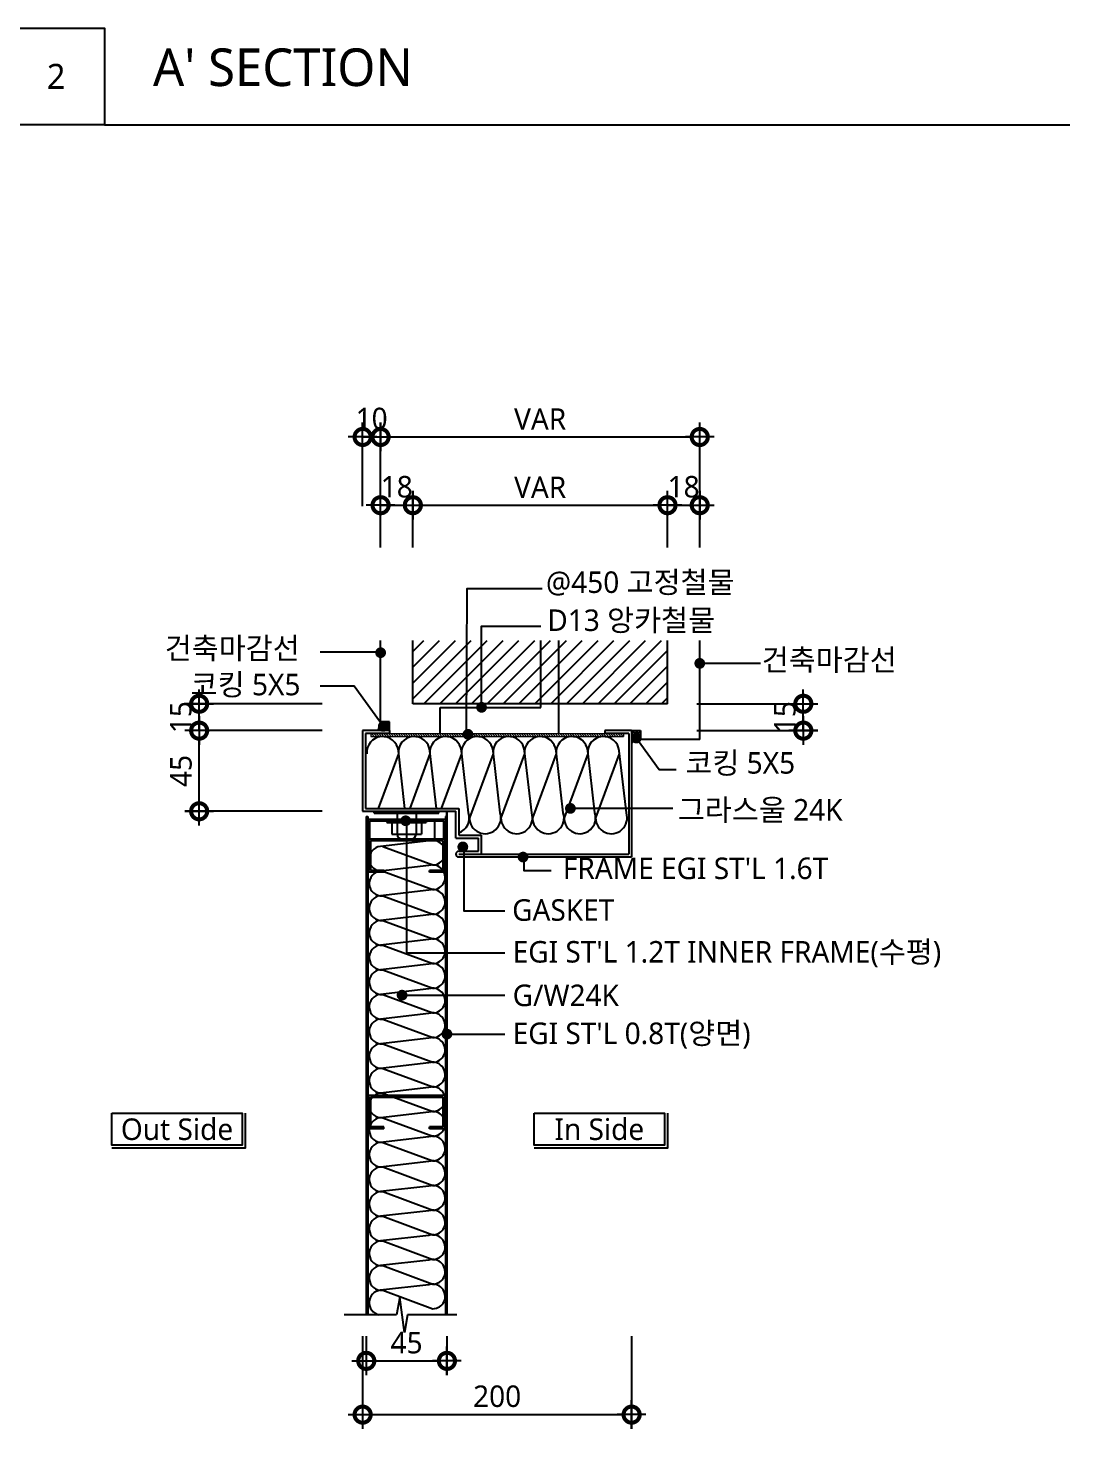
# Model space of a CAD drawing. Extents: x 930 to 96951, y 420 to 531574.
# Drawn here: x 11765 to 14670, y 7551 to 11460 of the extents above; entities that cross this region are included whole.
import ezdxf
from ezdxf.enums import TextEntityAlignment as Align

# ---------------------------------------------------------------- set-up
doc = ezdxf.new("R2010")
doc.units = 0
doc.header["$LTSCALE"] = 200
doc.header["$MEASUREMENT"] = 0
doc.header["$PDMODE"] = 3
doc.header["$PDSIZE"] = -1
doc.linetypes.add('HID', pattern=[2.3, 1.5, -0.8])
doc.layers.get('0').update_dxf_attribs({"linetype": 'CONTINUOUS'})
doc.layers.get('Defpoints').update_dxf_attribs({"color": 137, "linetype": 'CONTINUOUS'})
for name, color, linetype in [('01TEX', 3, 'CONTINUOUS'), ('7ELE', 7, 'CONTINUOUS'), ('AA-DW', 4, 'CONTINUOUS'), ('DIM', 7, 'CONTINUOUS'), ('DOOR', 6, 'CONTINUOUS'), ('FIN(마감)', 6, 'CONTINUOUS'), ('FORM', 7, 'CONTINUOUS'), ('FP-HATC', 6, 'CONTINUOUS'), ('FRAME', 7, 'CONTINUOUS'), ('INSULATION(단열)', 8, 'CONTINUOUS'), ('SYM-LEAD', 6, 'CONTINUOUS'), ('TEXT', 3, 'CONTINUOUS')]:
    doc.layers.add(name, color=color, linetype=linetype)
doc.styles.add('GAUN', font='malgun.ttf')
doc.styles.add('맑은고딕', font='malgun.ttf')
doc.styles.add('스타일1', font='malgun.ttf')
doc.dimstyles.new('CJA-60', dxfattribs={"dimscale": 60, "dimtxt": 3, "dimasz": 1, "dimexe": 2, "dimexo": 3, "dimgap": 1, "dimtad": 1, "dimdec": 0, "dimzin": 1, "dimdsep": 46, "dimlunit": 6, "dimtxsty": '스타일1', "dimblk": 'GAUN-DOT', "dimcen": -2, "dimdle": 2, "dimclrd": 256, "dimclre": 256, "dimclrt": 3, "dimadec": 0, "dimazin": 0, "dimtfac": 1, "dimtdec": 0, "dimtix": 1, "dimtmove": 2, "dimatfit": 3, "dimldrblk": 'DOTSMALL', "dimfxl": 1, "dimtolj": 1, "dimtzin": 1, "dimarcsym": 0})

# ---------------------------------------------------------------- blocks, each defined once
blk = doc.blocks.new('*X9')
at = {"color": 0}
for p, q in [((237.52, 564.56), (270.12, 597.15)), ((237.52, 573.4), (261.28, 597.15)), ((237.52, 582.24), (252.44, 597.15)), ((237.52, 591.07), (243.6, 597.15)), ((243.66, 561.85), (278.96, 597.15)), ((252.49, 561.85), (287.79, 597.15)), ((261.33, 561.85), (296.63, 597.15)), ((270.17, 561.85), (305.47, 597.15)), ((279.01, 561.85), (314.31, 597.15)), ((287.85, 561.85), (323.15, 597.15)), ((296.69, 561.85), (331.99, 597.15)), ((305.53, 561.85), (340.83, 597.15)), ((314.37, 561.85), (349.67, 597.15)), ((323.21, 561.85), (358.51, 597.15)), ((332.04, 561.85), (367.34, 597.15)), ((340.88, 561.85), (376.18, 597.15)), ((349.72, 561.85), (379.52, 591.65)), ((358.56, 561.85), (379.52, 582.81)), ((367.4, 561.85), (379.52, 573.98)), ((376.24, 561.85), (379.52, 565.14))]:
    blk.add_line(p, q, dxfattribs=at)
blk = doc.blocks.new('*X8')
at = {"color": 0}
for p, q in [((50.01, 769.49), (54.43, 773.91)), ((50.01, 771.26), (52.66, 773.91)), ((50.01, 773.03), (50.89, 773.91)), ((55.01, 768.77), (50.01, 773.77)), ((54.51, 767.5), (50.01, 772)), ((51.58, 768.66), (50.01, 770.23)), ((51.06, 768.77), (55.01, 772.73)), ((55.01, 770.53), (51.64, 773.91)), ((52.47, 768.41), (55.01, 770.96)), ((55.01, 772.3), (53.4, 773.91)), ((53.73, 767.91), (55.01, 769.19)), ((54.87, 767.28), (55.01, 767.42))]:
    blk.add_line(p, q, dxfattribs=at)
blk = doc.blocks.new('GAUN-DOT')
at = {"linetype": 'ByBlock'}
for p, q in [((0, -2), (0, 2)), ((2, 0), (-2, 0))]:
    blk.add_line(p, q, dxfattribs=at)
at = {"const_width": 2.25}
blk.add_lwpolyline([(0, 0.28125, 1), (0, -0.28125, 1)], format="xyb", close=True, dxfattribs=at)
blk = doc.blocks.new('*D31')
at = {"layer": 'Defpoints', "color": 0, "transparency": 16777216}
for p in [(12747.7, 10318.9), (12697.7, 10065.8), (12747.7, 10065.8)]:
    blk.add_point(p, dxfattribs=at)
at = {"layer": 'DIM', "lineweight": -2, "transparency": 16777216}
for p, q in [((12697.7, 10125.8), (12697.7, 10358.9)), ((12747.7, 10125.8), (12747.7, 10358.9)), ((12677.7, 10318.9), (12657.7, 10318.9)), ((12697.7, 10318.9), (12747.7, 10318.9)), ((12767.7, 10318.9), (12787.7, 10318.9))]:
    blk.add_line(p, q, dxfattribs=at)
at = {"layer": 'DIM', "lineweight": -2, "transparency": 16777216, "xscale": 20, "yscale": 20, "zscale": 20}
blk.add_blockref('GAUN-DOT', (12697.7, 10318.9), dxfattribs=at)
at = {"layer": 'DIM', "lineweight": -2, "transparency": 16777216, "xscale": 20, "yscale": 20, "zscale": 20, "rotation": 180}
blk.add_blockref('GAUN-DOT', (12747.7, 10318.9), dxfattribs=at)
at = {"layer": 'DIM', "color": 3, "transparency": 16777216, "insert": (12722.7, 10370.1), "char_height": 60, "attachment_point": 5, "style": '스타일1'}
blk.add_mtext('\\A1;10', dxfattribs=at)
blk = doc.blocks.new('_DotSmall')
at = {"layer": 'DIM'}
h = blk.add_hatch(color=256, dxfattribs=at)
edge = h.paths.add_edge_path()
edge.add_arc((0, 0), 0.2, 0, 360)
at = {"layer": 'DIM', "linetype": 'ByBlock'}
blk.add_circle((0, 0), 0.2, dxfattribs=at)
blk = doc.blocks.new('*D32')
at = {"layer": 'Defpoints', "color": 0, "transparency": 16777216}
for p in [(13547.7, 10128.5), (12837.7, 9950.4), (13547.7, 9950.4)]:
    blk.add_point(p, dxfattribs=at)
at = {"layer": 'DIM', "lineweight": -2, "transparency": 16777216}
for p, q in [((12837.7, 10010.4), (12837.7, 10168.5)), ((13547.7, 10010.4), (13547.7, 10168.5)), ((12857.7, 10128.5), (13527.7, 10128.5))]:
    blk.add_line(p, q, dxfattribs=at)
at = {"layer": 'DIM', "lineweight": -2, "transparency": 16777216, "xscale": 20, "yscale": 20, "zscale": 20, "rotation": 180}
blk.add_blockref('GAUN-DOT', (12837.7, 10128.5), dxfattribs=at)
at = {"layer": 'DIM', "lineweight": -2, "transparency": 16777216, "xscale": 20, "yscale": 20, "zscale": 20}
blk.add_blockref('GAUN-DOT', (13547.7, 10128.5), dxfattribs=at)
at = {"layer": 'DIM', "color": 3, "transparency": 16777216, "insert": (13192.7, 10178.5), "char_height": 60, "attachment_point": 5, "style": '스타일1'}
blk.add_mtext('\\A1;VAR', dxfattribs=at)
blk = doc.blocks.new('*D33')
at = {"layer": 'Defpoints', "color": 0, "transparency": 16777216}
for p in [(13637.7, 10128.5), (13547.7, 9950.4), (13637.7, 9950.4)]:
    blk.add_point(p, dxfattribs=at)
at = {"layer": 'DIM', "lineweight": -2, "transparency": 16777216}
for p, q in [((13547.7, 10010.4), (13547.7, 10168.5)), ((13637.7, 10010.4), (13637.7, 10168.5)), ((13527.7, 10128.5), (13507.7, 10128.5)), ((13547.7, 10128.5), (13637.7, 10128.5)), ((13657.7, 10128.5), (13677.7, 10128.5))]:
    blk.add_line(p, q, dxfattribs=at)
at = {"layer": 'DIM', "lineweight": -2, "transparency": 16777216, "xscale": 20, "yscale": 20, "zscale": 20}
blk.add_blockref('GAUN-DOT', (13547.7, 10128.5), dxfattribs=at)
at = {"layer": 'DIM', "lineweight": -2, "transparency": 16777216, "xscale": 20, "yscale": 20, "zscale": 20, "rotation": 180}
blk.add_blockref('GAUN-DOT', (13637.7, 10128.5), dxfattribs=at)
at = {"layer": 'DIM', "color": 3, "transparency": 16777216, "insert": (13592.7, 10179.7), "char_height": 60, "attachment_point": 5, "style": '스타일1'}
blk.add_mtext('\\A1;18', dxfattribs=at)
blk = doc.blocks.new('*D34')
at = {"layer": 'Defpoints', "color": 0, "transparency": 16777216}
for p in [(13637.7, 10318.9), (12747.7, 10065.8), (13637.7, 10065.8)]:
    blk.add_point(p, dxfattribs=at)
at = {"layer": 'DIM', "lineweight": -2, "transparency": 16777216}
for p, q in [((12747.7, 10125.8), (12747.7, 10358.9)), ((13637.7, 10125.8), (13637.7, 10358.9)), ((12767.7, 10318.9), (13617.7, 10318.9))]:
    blk.add_line(p, q, dxfattribs=at)
at = {"layer": 'DIM', "lineweight": -2, "transparency": 16777216, "xscale": 20, "yscale": 20, "zscale": 20, "rotation": 180}
blk.add_blockref('GAUN-DOT', (12747.7, 10318.9), dxfattribs=at)
at = {"layer": 'DIM', "lineweight": -2, "transparency": 16777216, "xscale": 20, "yscale": 20, "zscale": 20}
blk.add_blockref('GAUN-DOT', (13637.7, 10318.9), dxfattribs=at)
at = {"layer": 'DIM', "color": 3, "transparency": 16777216, "insert": (13192.7, 10368.9), "char_height": 60, "attachment_point": 5, "style": '스타일1'}
blk.add_mtext('\\A1;VAR', dxfattribs=at)
blk = doc.blocks.new('*D35')
at = {"layer": 'Defpoints', "color": 0, "transparency": 16777216}
for p in [(12241.8, 9574.5), (12644.9, 9574.5), (12644.9, 9499.5)]:
    blk.add_point(p, dxfattribs=at)
at = {"layer": 'DIM', "lineweight": -2, "transparency": 16777216}
for p, q in [((12241.8, 9594.5), (12241.8, 9614.5)), ((12584.9, 9574.5), (12201.8, 9574.5)), ((12241.8, 9499.5), (12241.8, 9574.5)), ((12584.9, 9499.5), (12201.8, 9499.5)), ((12241.8, 9479.5), (12241.8, 9459.5))]:
    blk.add_line(p, q, dxfattribs=at)
at = {"layer": 'DIM', "lineweight": -2, "transparency": 16777216, "xscale": 20, "yscale": 20, "zscale": 20}
for p, rotation in [((12241.8, 9574.5), 270), ((12241.8, 9499.5), 90)]:
    blk.add_blockref('GAUN-DOT', p, dxfattribs=dict(at, rotation=rotation))
at = {"layer": 'DIM', "color": 3, "transparency": 16777216, "insert": (12190.7, 9537), "char_height": 60, "attachment_point": 5, "rotation": 90, "style": '스타일1'}
blk.add_mtext('\\A1;15', dxfattribs=at)
blk = doc.blocks.new('*D36')
at = {"layer": 'Defpoints', "color": 0, "transparency": 16777216}
for p in [(12241.8, 9499.5), (12644.9, 9499.5), (12644.9, 9274.5)]:
    blk.add_point(p, dxfattribs=at)
at = {"layer": 'DIM', "lineweight": -2, "transparency": 16777216}
for p, q in [((12584.9, 9499.5), (12201.8, 9499.5)), ((12241.8, 9294.5), (12241.8, 9479.5)), ((12584.9, 9274.5), (12201.8, 9274.5))]:
    blk.add_line(p, q, dxfattribs=at)
at = {"layer": 'DIM', "lineweight": -2, "transparency": 16777216, "xscale": 20, "yscale": 20, "zscale": 20}
for p, rotation in [((12241.8, 9499.5), 90), ((12241.8, 9274.5), 270)]:
    blk.add_blockref('GAUN-DOT', p, dxfattribs=dict(at, rotation=rotation))
at = {"layer": 'DIM', "color": 3, "transparency": 16777216, "insert": (12191.3, 9387), "char_height": 60, "attachment_point": 5, "rotation": 90, "style": '스타일1'}
blk.add_mtext('\\A1;45', dxfattribs=at)
blk = doc.blocks.new('*D37')
at = {"layer": 'Defpoints', "color": 0, "transparency": 16777216}
for p in [(13569.5, 9574.5), (13926.5, 9574.5), (13569.5, 9499.5)]:
    blk.add_point(p, dxfattribs=at)
at = {"layer": 'DIM', "lineweight": -2, "transparency": 16777216}
for p, q in [((13926.5, 9594.5), (13926.5, 9614.5)), ((13629.5, 9574.5), (13966.5, 9574.5)), ((13926.5, 9499.5), (13926.5, 9574.5)), ((13629.5, 9499.5), (13966.5, 9499.5)), ((13926.5, 9479.5), (13926.5, 9459.5))]:
    blk.add_line(p, q, dxfattribs=at)
at = {"layer": 'DIM', "lineweight": -2, "transparency": 16777216, "xscale": 20, "yscale": 20, "zscale": 20}
for p, rotation in [((13926.5, 9574.5), 270), ((13926.5, 9499.5), 90)]:
    blk.add_blockref('GAUN-DOT', p, dxfattribs=dict(at, rotation=rotation))
at = {"layer": 'DIM', "color": 3, "transparency": 16777216, "insert": (13875.3, 9537), "char_height": 60, "attachment_point": 5, "rotation": 90, "style": '스타일1'}
blk.add_mtext('\\A1;15', dxfattribs=at)
blk = doc.blocks.new('*D38')
at = {"layer": 'Defpoints', "color": 0, "transparency": 16777216}
for p in [(12837.7, 10128.5), (12747.7, 9950.4), (12837.7, 9950.4)]:
    blk.add_point(p, dxfattribs=at)
at = {"layer": 'DIM', "lineweight": -2, "transparency": 16777216}
for p, q in [((12747.7, 10010.4), (12747.7, 10168.5)), ((12837.7, 10010.4), (12837.7, 10168.5)), ((12727.7, 10128.5), (12707.7, 10128.5)), ((12747.7, 10128.5), (12837.7, 10128.5)), ((12857.7, 10128.5), (12877.7, 10128.5))]:
    blk.add_line(p, q, dxfattribs=at)
at = {"layer": 'DIM', "lineweight": -2, "transparency": 16777216, "xscale": 20, "yscale": 20, "zscale": 20}
blk.add_blockref('GAUN-DOT', (12747.7, 10128.5), dxfattribs=at)
at = {"layer": 'DIM', "lineweight": -2, "transparency": 16777216, "xscale": 20, "yscale": 20, "zscale": 20, "rotation": 180}
blk.add_blockref('GAUN-DOT', (12837.7, 10128.5), dxfattribs=at)
at = {"layer": 'DIM', "color": 3, "transparency": 16777216, "insert": (12792.7, 10179.7), "char_height": 60, "attachment_point": 5, "style": '스타일1'}
blk.add_mtext('\\A1;18', dxfattribs=at)
blk = doc.blocks.new('*D39')
at = {"layer": 'Defpoints', "color": 0, "transparency": 16777216}
for p in [(12707.7, 7869.7), (12932.7, 7869.7), (12932.7, 7741)]:
    blk.add_point(p, dxfattribs=at)
at = {"layer": 'DIM', "lineweight": -2, "transparency": 16777216}
for p, q in [((12707.7, 7809.7), (12707.7, 7701)), ((12932.7, 7809.7), (12932.7, 7701)), ((12727.7, 7741), (12912.7, 7741))]:
    blk.add_line(p, q, dxfattribs=at)
at = {"layer": 'DIM', "lineweight": -2, "transparency": 16777216, "xscale": 20, "yscale": 20, "zscale": 20, "rotation": 180}
blk.add_blockref('GAUN-DOT', (12707.7, 7741), dxfattribs=at)
at = {"layer": 'DIM', "lineweight": -2, "transparency": 16777216, "xscale": 20, "yscale": 20, "zscale": 20}
blk.add_blockref('GAUN-DOT', (12932.7, 7741), dxfattribs=at)
at = {"layer": 'DIM', "color": 3, "transparency": 16777216, "insert": (12820.2, 7791.5), "char_height": 60, "attachment_point": 5, "style": '스타일1'}
blk.add_mtext('\\A1;45', dxfattribs=at)
blk = doc.blocks.new('*D40')
at = {"layer": 'Defpoints', "color": 0, "transparency": 16777216}
for p in [(12697.7, 7869.7), (13447.7, 7869.7), (13447.7, 7591)]:
    blk.add_point(p, dxfattribs=at)
at = {"layer": 'DIM', "lineweight": -2, "transparency": 16777216}
for p, q in [((12697.7, 7809.7), (12697.7, 7551)), ((13447.7, 7809.7), (13447.7, 7551)), ((12717.7, 7591), (13427.7, 7591))]:
    blk.add_line(p, q, dxfattribs=at)
at = {"layer": 'DIM', "lineweight": -2, "transparency": 16777216, "xscale": 20, "yscale": 20, "zscale": 20, "rotation": 180}
blk.add_blockref('GAUN-DOT', (12697.7, 7591), dxfattribs=at)
at = {"layer": 'DIM', "lineweight": -2, "transparency": 16777216, "xscale": 20, "yscale": 20, "zscale": 20}
blk.add_blockref('GAUN-DOT', (13447.7, 7591), dxfattribs=at)
at = {"layer": 'DIM', "color": 3, "transparency": 16777216, "insert": (13072.7, 7642), "char_height": 60, "attachment_point": 5, "style": '스타일1'}
blk.add_mtext('\\A1;200', dxfattribs=at)

msp = doc.modelspace()

# ---------------------------------------------------------------- hatches: boundary and pattern name
at = {"lineweight": 5}
h = msp.add_hatch(dxfattribs=at)
h.set_pattern_fill('ANSI31', color=251, scale=1.5, angle=-90)
h.set_pattern_definition([(315, (78176.732, 108059.1354), (3.36759605, 3.36759605), [])])
h.paths.add_polyline_path([(12720.724, 9491.533), (12720.724, 9483.533), (13424.724, 9483.533), (13424.724, 9491.533)])

# ---------------------------------------------------------------- linework, layer by layer
at = {"linetype": 'HID'}
for p, q in [((13194.89, 9564.533), (13194.89, 9751.036)), ((13244.89, 9491.533), (13244.89, 9751.036)), ((12914.248, 9491.533), (12914.248, 9564.533)), ((12914.248, 9564.533), (13194.89, 9564.533))]:
    msp.add_line(p, q, dxfattribs=at)
at = {"color": 2}
for q in [(13547.726, 9751.036), (12837.726, 9574.533)]:
    msp.add_line((13547.726, 9574.533), q, dxfattribs=at)
at = {"color": 251, "lineweight": 5}
for p, q in [((12720.724, 9491.533), (13424.724, 9491.533)), ((12720.724, 9491.533), (12720.724, 9483.533)), ((12720.724, 9483.533), (13424.724, 9483.533)), ((13424.724, 9491.533), (13424.724, 9483.533))]:
    msp.add_line(p, q, dxfattribs=at)
at = {"color": 252}
for p, q in [((12932.725, 9274.533), (12932.725, 9199.533)), ((12932.725, 9199.533), (12932.725, 9274.533))]:
    msp.add_line(p, q, dxfattribs=at)
at = {"color": 30}
for p, q in [((12716.726, 9247.972), (12716.726, 9197.97)), ((12898.726, 9197.97), (12898.726, 9247.972))]:
    msp.add_line(p, q, dxfattribs=at)
at = {"color": 3}
msp.add_line((12932.726, 9259.533), (12928.726, 9259.533), dxfattribs=at)
for p, q in [((12801.158, 7918.916), (12792.475, 7869.676)), ((12814.294, 7820.435), (12801.158, 7918.916)), ((12792.475, 7869.676), (12646.005, 7869.676)), ((12822.976, 7869.676), (12814.294, 7820.435)), ((12960.384, 7869.676), (12822.976, 7869.676))]:
    msp.add_line(p, q)
at = {"layer": '7ELE', "color": 2}
msp.add_line((12837.726, 9574.533), (12837.726, 9751.036), dxfattribs=at)
at = {"layer": '7ELE', "color": 4}
for p, q in [((12772.726, 9524.533), (12747.726, 9524.533)), ((12772.726, 9499.533), (12772.726, 9524.533)), ((13447.726, 9499.533), (13472.726, 9499.533)), ((13472.726, 9499.533), (13472.726, 9474.533))]:
    msp.add_line(p, q, dxfattribs=at)
at = {"layer": 'AA-DW', "color": 4}
for points in [[(11998.078, 8431.962), (12362, 8431.962), (12362, 8342.809), (11998.078, 8342.809)], [(13175.619, 8431.962), (13539.541, 8431.962), (13539.541, 8342.809), (13175.619, 8342.809)]]:
    msp.add_lwpolyline(points, close=True, dxfattribs=at)
for points in [[(12370, 8431.962), (12370, 8334.809), (11998.078, 8334.809)], [(13547.541, 8431.962), (13547.541, 8334.809), (13175.619, 8334.809)]]:
    msp.add_lwpolyline(points, dxfattribs=at)
at = {"layer": 'DOOR', "color": 6}
for p, q in [((12707.726, 9259.533), (12707.726, 7869.676)), ((12707.726, 9259.533), (12711.726, 9259.533)), ((12707.726, 9259.533), (12711.726, 9259.533)), ((12711.726, 9259.533), (12711.726, 7869.676)), ((12928.726, 9259.533), (12928.726, 7869.676)), ((12932.726, 9259.533), (12928.726, 9259.533)), ((12932.726, 9259.533), (12932.726, 7869.676))]:
    msp.add_line(p, q, dxfattribs=at)
at = {"layer": 'FIN(마감)'}
for p, q in [((12747.726, 9524.533), (12747.726, 9751.036)), ((13637.726, 9474.533), (13637.726, 9751.036)), ((13637.726, 9474.533), (13472.726, 9474.533))]:
    msp.add_line(p, q, dxfattribs=at)
msp.add_arc((13477.309, 9420.54), 54.187, 94.851804, 123.089192, dxfattribs=at)
at = {"layer": 'FORM'}
msp.add_line((11977.982, 11190), (14670, 11190), dxfattribs=at)
msp.add_lwpolyline([(11707.982, 11460), (11977.982, 11460), (11977.982, 11190), (11707.982, 11190)], close=True, dxfattribs=at)
at = {"layer": 'FP-HATC'}
for p, q in [((12717.726, 9274.533), (12897.726, 9274.533)), ((12730.226, 9269.533), (12730.226, 9274.533)), ((12730.226, 9269.533), (12910.226, 9269.533)), ((12793.976, 9269.533), (12793.976, 9252.972)), ((12846.476, 9269.533), (12846.476, 9252.972)), ((12910.226, 9269.533), (12910.226, 9274.533)), ((12765.226, 9252.972), (12765.226, 9243.104)), ((12765.226, 9252.972), (12875.226, 9252.972)), ((12765.226, 9243.104), (12875.226, 9243.104)), ((12765.226, 9243.104), (12875.226, 9243.104)), ((12778.976, 9243.104), (12778.976, 9211.059)), ((12793.976, 9252.972), (12793.976, 9211.225)), ((12846.476, 9252.972), (12846.476, 9211.225)), ((12861.476, 9243.104), (12861.476, 9211.059)), ((12875.226, 9252.972), (12875.226, 9243.104)), ((12778.976, 9211.059), (12861.476, 9211.059)), ((12808.976, 9196.225), (12831.476, 9196.225))]:
    msp.add_line(p, q, dxfattribs=at)
for centre, radius, start, end in [((12693.733, 9529.116), 54.187, 326.910808, 355.148196), ((12808.976, 9211.225), 15, 180, 270), ((12831.476, 9211.225), 15, 270, 0)]:
    msp.add_arc(centre, radius, start, end, dxfattribs=at)
at = {"layer": 'FRAME'}
for p, q in [((12772.726, 9499.533), (12697.726, 9499.533)), ((12697.726, 9499.533), (12697.726, 9274.533)), ((12772.726, 9499.533), (12772.726, 9491.533)), ((13447.726, 9499.533), (13372.724, 9499.533)), ((13372.724, 9499.533), (13372.724, 9491.533)), ((13447.726, 9499.533), (13447.726, 9147.042)), ((12772.726, 9491.533), (12705.726, 9491.533)), ((12705.726, 9491.533), (12705.726, 9282.533)), ((13439.726, 9491.533), (13372.724, 9491.533)), ((13439.726, 9491.533), (13439.726, 9155.042)), ((12697.726, 9274.533), (12957.725, 9274.533)), ((12705.726, 9282.533), (12965.725, 9282.533)), ((12957.725, 9199.533), (12957.725, 9274.533)), ((12965.725, 9282.533), (12965.725, 9207.533)), ((12711.726, 9252.972), (12711.726, 9197.97)), ((12711.726, 9252.972), (12928.726, 9252.972)), ((12716.726, 9247.972), (12923.726, 9247.972)), ((12716.726, 9247.972), (12716.726, 9197.97)), ((12923.726, 9197.97), (12923.726, 9247.972)), ((12928.726, 9252.972), (12928.726, 9197.97)), ((12716.726, 9197.97), (12711.726, 9197.97)), ((12714.225, 9197.97), (12714.225, 9104.47)), ((12714.225, 9197.97), (12926.225, 9197.97)), ((12719.225, 9192.97), (12719.225, 9109.47)), ((12719.225, 9192.97), (12921.225, 9192.97)), ((12921.225, 9192.97), (12921.225, 9109.47)), ((12928.726, 9197.97), (12923.726, 9197.97)), ((12926.225, 9197.97), (12926.225, 9104.47)), ((12957.725, 9199.533), (13020.291, 9199.533)), ((12965.725, 9207.533), (13028.291, 9207.533)), ((13020.291, 9163.042), (13020.291, 9199.533)), ((13028.291, 9207.533), (13028.291, 9155.042)), ((12965.725, 9163.042), (13020.291, 9163.042)), ((12965.725, 9155.042), (13439.726, 9155.042)), ((12756.725, 9109.47), (12719.225, 9109.47)), ((12756.725, 9104.47), (12756.725, 9109.47)), ((12921.225, 9109.47), (12883.725, 9109.47)), ((12883.725, 9104.47), (12883.725, 9109.47)), ((12965.725, 9147.042), (13447.726, 9147.042)), ((12756.725, 9104.47), (12714.225, 9104.47)), ((12926.225, 9104.47), (12883.725, 9104.47)), ((12714.225, 8482.215), (12714.225, 8388.715)), ((12714.225, 8482.215), (12926.225, 8482.215)), ((12719.225, 8477.215), (12719.225, 8393.715)), ((12719.225, 8477.215), (12921.225, 8477.215)), ((12921.225, 8477.215), (12921.225, 8393.715)), ((12926.225, 8482.215), (12926.225, 8388.715)), ((12756.725, 8388.715), (12714.225, 8388.715)), ((12756.725, 8393.715), (12719.225, 8393.715)), ((12756.725, 8388.715), (12756.725, 8393.715)), ((12921.225, 8393.715), (12883.725, 8393.715)), ((12883.725, 8388.715), (12883.725, 8393.715)), ((12926.225, 8388.715), (12883.725, 8388.715))]:
    msp.add_line(p, q, dxfattribs=at)
msp.add_arc((12965.725, 9155.042), 8, 90, 270, dxfattribs=at)
at = {"layer": 'INSULATION(단열)'}
for points in [[(12815.539, 9282.533), (12797.192, 9443.061, 0.9956), (12709.194, 9434.804)], [(12903.546, 9282.533), (12885.2, 9443.058, 0.9956), (12797.201, 9434.802), (12797.201, 9434.802), (12740.966, 9282.533)], [(12965.725, 9214.508, 0.40868813), (12993.011, 9269.778), (12973.207, 9443.055, 0.9956), (12885.209, 9434.799), (12885.209, 9434.799), (12828.975, 9282.533)], [(13413.255, 9434.783), (13347.241, 9256.036, 1.1728), (13433.05, 9269.765), (13413.246, 9443.042, 0.9956), (13325.247, 9434.786), (13325.247, 9434.786), (13259.233, 9256.039, 1.1728), (13345.042, 9269.768), (13325.238, 9443.045, 0.9956), (13237.24, 9434.788), (13237.24, 9434.788), (13171.226, 9256.041, 1.1728), (13257.034, 9269.77), (13237.231, 9443.047, 0.9956), (13149.232, 9434.791), (13149.232, 9434.791), (13083.218, 9256.044, 1.1728), (13169.027, 9269.773), (13149.223, 9443.05, 0.9956), (13061.224, 9434.794), (13061.224, 9434.794), (12995.21, 9256.047, 1.1728), (13081.019, 9269.776), (13061.215, 9443.053, 0.9956), (12973.217, 9434.796), (12973.217, 9434.796), (12916.983, 9282.533)], [(12753.575, 9176.469), (12893.323, 9124.858, 1.1728), (12882.589, 9191.945), (12747.118, 9176.462, 0.9956), (12753.573, 9107.663), (12753.573, 9107.663), (12893.321, 9056.052, 1.1728), (12882.587, 9123.139), (12747.116, 9107.656, 0.9956), (12753.571, 9038.857), (12753.571, 9038.857), (12893.319, 8987.246, 1.1728), (12882.585, 9054.333), (12747.114, 9038.85, 0.9956), (12753.569, 8970.051), (12753.569, 8970.051), (12893.317, 8918.44, 1.1728), (12882.583, 8985.527), (12747.112, 8970.044, 0.9956), (12753.567, 8901.245), (12753.567, 8901.245), (12893.315, 8849.634, 1.1728), (12882.581, 8916.721), (12747.11, 8901.238, 0.9956), (12753.565, 8832.439), (12753.565, 8832.439), (12893.313, 8780.828, 1.1728), (12882.579, 8847.915), (12747.108, 8832.432, 0.9956), (12753.563, 8763.633), (12753.563, 8763.633), (12893.311, 8712.022, 1.1728), (12882.577, 8779.109), (12747.106, 8763.626, 0.9956), (12753.561, 8694.827), (12753.561, 8694.827), (12893.309, 8643.216, 1.1728), (12882.575, 8710.303), (12747.104, 8694.82, 0.9956), (12753.559, 8626.021), (12753.559, 8626.021), (12893.306, 8574.41, 1.1728), (12882.573, 8641.497), (12747.102, 8626.014, 0.9956), (12753.557, 8557.215), (12753.557, 8557.215), (12893.304, 8505.604, 1.1728), (12882.571, 8572.691), (12747.1, 8557.208, 0.9956), (12753.555, 8488.409), (12753.555, 8488.409), (12893.302, 8436.798, 1.1728), (12882.569, 8503.885), (12747.098, 8488.402, 0.9956), (12753.553, 8419.603), (12753.553, 8419.603), (12893.3, 8367.992, 1.1728), (12882.567, 8435.079), (12747.096, 8419.596, 0.9956), (12753.551, 8350.797), (12753.551, 8350.797), (12893.298, 8299.186, 1.1728), (12882.565, 8366.273), (12747.094, 8350.79, 0.9956), (12753.548, 8281.991), (12753.548, 8281.991), (12893.296, 8230.38, 1.1728), (12882.563, 8297.467), (12747.091, 8281.984, 0.9956), (12753.546, 8213.185), (12753.546, 8213.185), (12893.294, 8161.574, 1.1728), (12882.561, 8228.661), (12747.089, 8213.178, 0.9956), (12753.544, 8144.379), (12753.544, 8144.379), (12893.292, 8092.768, 1.1728), (12882.558, 8159.855), (12747.087, 8144.372, 0.9956), (12753.542, 8075.573), (12753.542, 8075.573), (12893.29, 8023.962, 1.1728), (12882.556, 8091.049), (12747.085, 8075.566, 0.9956), (12753.54, 8006.767), (12753.54, 8006.767), (12893.288, 7955.156, 1.1728), (12882.554, 8022.243), (12747.083, 8006.76, 0.9956), (12753.538, 7937.961), (12753.538, 7937.961), (12893.286, 7886.35, 1.1728), (12882.552, 7953.437), (12747.081, 7937.954, 0.86307948), (12743.749, 7869.676, 0.86307948)]]:
    msp.add_lwpolyline(points, format="xyb", dxfattribs=at)
at = {"layer": 'SYM-LEAD'}
for p, q in [((12578.765, 9719.537), (12747.726, 9719.537)), ((13806.686, 9687.236), (13637.726, 9687.236)), ((13562.921, 9282.54), (13276.992, 9282.54))]:
    msp.add_line(p, q, dxfattribs=at)
for points in [[(12987.687, 9498.002), (12989.015, 9896.579), (13197.882, 9896.579)], [(13029.327, 9564.533), (13029.327, 9791.009), (13194.78, 9791.009)], [(12756.914, 9509.422), (12674.447, 9623.195), (12578.765, 9623.195)], [(13460.847, 9478.873), (13524.652, 9390.846), (13572.35, 9390.846)], [(12820.226, 9247.972), (12820.226, 8879.772), (13094.123, 8879.772)], [(12979.489, 9175.821), (12979.489, 8997.085), (13094.123, 8997.085)], [(13147.378, 9147.042), (13147.378, 9109.621), (13223.293, 9109.621)], [(12807.726, 8761.436), (13094.123, 8761.436)], [(12932.726, 8652.885), (13094.123, 8652.885)]]:
    msp.add_lwpolyline(points, dxfattribs=at)
at = {"layer": 'SYM-LEAD', "const_width": 15}
for points in [[(12740.226, 9717.037, 1), (12755.226, 9717.037, 1)], [(13630.226, 9687.236, 1), (13645.226, 9687.236, 1)], [(13021.827, 9564.533, 1), (13036.827, 9564.533, 1)], [(12747.646, 9511.19, 1), (12762.646, 9511.19, 1)], [(12983.927, 9489.301, 1), (12998.927, 9489.301, 1)], [(13453.347, 9478.873, 1), (13468.347, 9478.873, 1)], [(13269.492, 9282.54, 1), (13284.492, 9282.54, 1)], [(12810.226, 9247.972, 1), (12825.226, 9247.972, 1)], [(12969.489, 9175.077, 1), (12984.489, 9175.077, 1)], [(13137.397, 9146.733, 1), (13152.397, 9146.733, 1)], [(12800.226, 8761.436, 1), (12815.226, 8761.436, 1)], [(12925.226, 8652.885, 1), (12940.226, 8652.885, 1)]]:
    msp.add_lwpolyline(points, format="xyb", close=True, dxfattribs=at)

# ---------------------------------------------------------------- block references
at = {"color": 5, "yscale": 5, "zscale": 5}
for name, p, xscale in [('*X9', (11650.122, 6765.265), 5), ('*X8', (13722.461, 5628.986), -5)]:
    msp.add_blockref(name, p, dxfattribs=dict(at, xscale=xscale))
at = {"color": 5, "xscale": 5, "yscale": 5, "zscale": 5, "rotation": 270}
msp.add_blockref('*X8', (8903.169, 9774.599), dxfattribs=at)

# ---------------------------------------------------------------- texts
at = {"layer": '01TEX', "style": 'GAUN'}
msp.add_text("A' SECTION", height=105, dxfattribs=at).set_placement((12112.982, 11298))
at = {"layer": 'TEXT', "style": '맑은고딕'}
msp.add_text('2', height=70, dxfattribs=at).set_placement((11842.982, 11325), align=Align.MIDDLE_CENTER)
at = {"layer": 'TEXT', "color": 3, "style": '스타일1'}
for s, p in [('@450 고정철물', (13208.938, 9883.73)), ('D13 앙카철물', (13212.5, 9777.62)), ('건축마감선', (12145.727, 9699.41)), ('건축마감선', (13810.468, 9667.109)), ('코킹 5X5', (12218.205, 9598.134)), ('코킹 5X5', (13597.623, 9379.558)), ('그라스울 24K ', (13576.596, 9248.631)), ("FRAME EGI ST'L 1.6T ", (13255.961, 9085.353)), (' GASKET ', (13094.181, 8969.061)), ("EGI ST'L 1.2T INNER FRAME(수평) ", (13115.902, 8852.407)), ('G/W24K', (13115.902, 8730.984)), ("EGI ST'L 0.8T(양면) ", (13115.902, 8625.043))]:
    msp.add_text(s, height=60, dxfattribs=at).set_placement(p)
for s, p in [('Out Side', (12180.039, 8387.385)), ('In Side', (13357.58, 8387.385))]:
    msp.add_text(s, height=60, dxfattribs=at).set_placement(p, align=Align.MIDDLE_CENTER)

# ---------------------------------------------------------------- dimensions: what is measured, and where the dimension line sits
at = {"layer": 'DIM'}
for base, p1, p2, text, picture, middle in [((12747.726, 10318.904), (12697.726, 10065.81), (12747.726, 10065.81), '10', '*D31', (12722.726, 10370.066)), ((13637.726, 10318.904), (12747.726, 10065.81), (13637.726, 10065.81), 'VAR', '*D34', (13192.726, 10368.904)), ((12837.726, 10128.534), (12747.726, 9950.44), (12837.726, 9950.44), '18', '*D38', (12792.726, 10179.696)), ((13547.726, 10128.534), (12837.726, 9950.44), (13547.726, 9950.44), 'VAR', '*D32', (13192.726, 10178.534)), ((13637.726, 10128.534), (13547.726, 9950.44), (13637.726, 9950.44), '18', '*D33', (13592.726, 10179.696)), ((13447.726, 7591.004), (12697.726, 7869.676), (13447.726, 7869.676), '200', '*D40', (13072.726, 7642.002)), ((12932.726, 7741.004), (12707.726, 7869.676), (12932.726, 7869.676), '45', '*D39', (12820.226, 7791.513))]:
    dim = msp.add_linear_dim(base=base, p1=p1, p2=p2, text=text, dimstyle='CJA-60', override={"dimscale": 20}, dxfattribs=at)
    dim.commit()
    dim.dimension.update_dxf_attribs({"geometry": picture, "text_midpoint": middle})
for base, p1, p2, text, picture, middle in [((12241.836, 9574.533), (12644.936, 9499.533), (12644.936, 9574.533), '15', '*D35', (12190.675, 9537.033)), ((13926.495, 9574.533), (13569.547, 9499.533), (13569.547, 9574.533), '15', '*D37', (13875.334, 9537.033)), ((12241.836, 9499.533), (12644.936, 9274.533), (12644.936, 9499.533), '45', '*D36', (12191.327, 9387.033))]:
    dim = msp.add_linear_dim(base=base, p1=p1, p2=p2, angle=90, text=text, dimstyle='CJA-60', override={"dimscale": 20}, dxfattribs=at)
    dim.commit()
    dim.dimension.update_dxf_attribs({"geometry": picture, "text_midpoint": middle})

doc.saveas('drawing.dxf')
